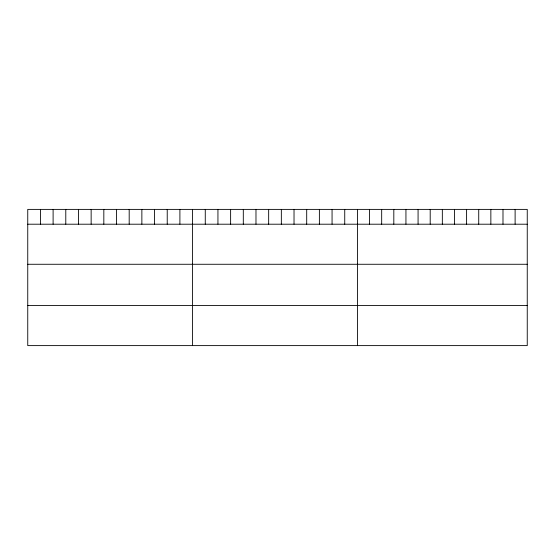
<?xml version="1.0" encoding="UTF-8"?>
<svg xmlns="http://www.w3.org/2000/svg" width="555" height="555" viewBox="0 0 555 555"><rect width="100%" height="100%" fill="white"/><g stroke="black" fill="none" stroke-linecap="round" stroke-linejoin="round"><path stroke-width="0.83" d="M527.25 224.206L527.25 345.612L27.75 345.612L27.75 209.388L527.25 209.388L527.25 224.206L27.75 224.206M27.75 264.27L527.25 264.27M27.75 305.548L527.25 305.548M515.116 209.388L515.116 224.206M502.99 209.388L502.99 224.206M490.856 209.388L490.856 224.206M478.729 209.388L478.729 224.206M466.595 209.388L466.595 224.206M454.469 209.388L454.469 224.206M442.335 209.388L442.335 224.206M430.201 209.388L430.201 224.206M418.075 209.388L418.075 224.206M405.941 209.388L405.941 224.206M393.814 209.388L393.814 224.206M381.68 209.388L381.68 224.206M369.554 209.388L369.554 224.206M357.42 209.388L357.42 345.612M344.738 209.388L344.738 224.206M332.063 209.388L332.063 224.206M319.382 209.388L319.382 224.206M306.7 209.388L306.7 224.206M294.025 209.388L294.025 224.206M281.343 209.388L281.343 224.206M268.662 209.388L268.662 224.206M255.98 209.388L255.98 224.206M243.305 209.388L243.305 224.206M230.623 209.388L230.623 224.206M217.942 209.388L217.942 224.206M205.267 209.388L205.267 224.206M192.585 209.388L192.585 345.612M179.903 209.388L179.903 224.206M167.228 209.388L167.228 224.206M154.547 209.388L154.547 224.206M141.865 209.388L141.865 224.206M129.19 209.388L129.19 224.206M116.508 209.388L116.508 224.206M103.827 209.388L103.827 224.206M91.145 209.388L91.145 224.206M78.47 209.388L78.47 224.206M65.788 209.388L65.788 224.206M53.107 209.388L53.107 224.206M40.432 209.388L40.432 224.206"/></g></svg>
